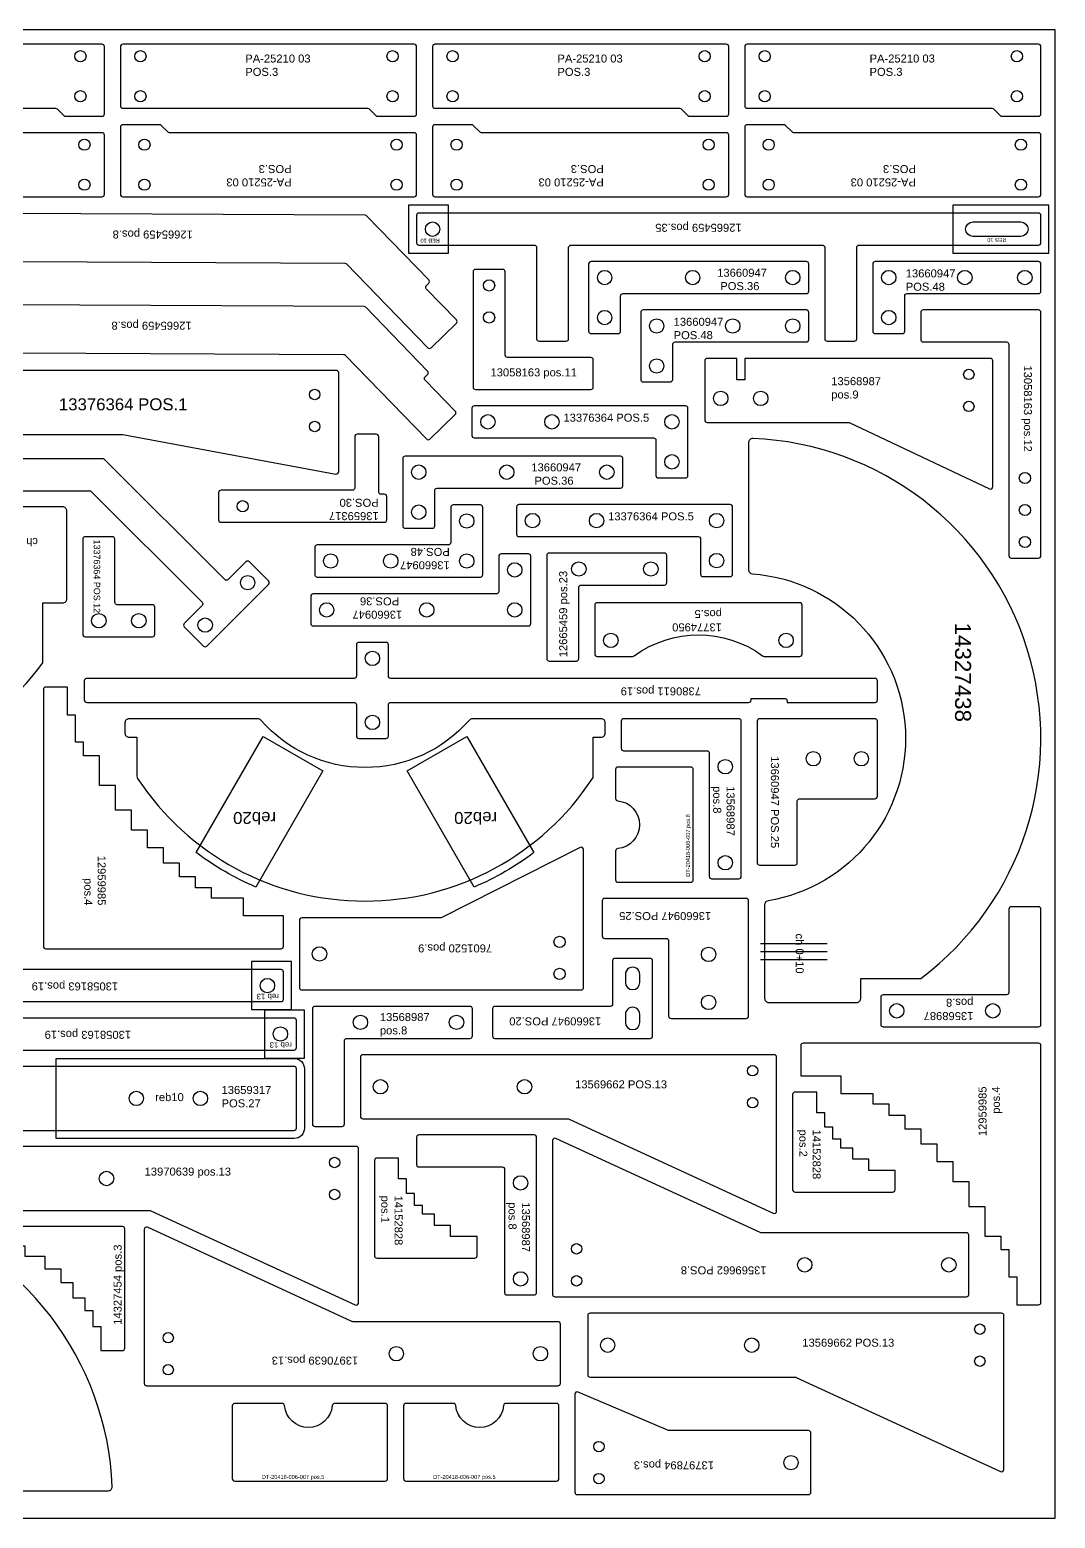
# Model space of a CAD drawing. Header units: millimetres. Extents: x 1223 to 3723, y 86 to 2051.
# Drawn here: x 2442 to 3723, y 191 to 2051 of the extents above; entities that cross this region are included whole.
import ezdxf

# ---------------------------------------------------------------- set-up
doc = ezdxf.new("R2010")
doc.units = ezdxf.units.MM
for name, color, linetype in [('12665459', 7, 'Continuous'), ('13058163', 7, 'Continuous'), ('13376364v01', 7, 'Continuous'), ('13568987v0', 7, 'Continuous'), ('13569662v0', 7, 'Continuous'), ('13660947v0', 7, 'Continuous'), ('13774950', 7, 'Continuous'), ('13797894v0', 7, 'Continuous'), ('13970639v0', 7, 'Continuous'), ('14152064v0', 7, 'Continuous'), ('14152828', 7, 'Continuous'), ('14327438', 7, 'Continuous'), ('7380611', 7, 'Continuous'), ('7601520', 7, 'Continuous'), ('Chanfro', 1, 'Continuous'), ('Des.', 7, 'Continuous'), ('Rebaixo', 6, 'Continuous'), ('sheet', 24, 'Continuous'), ('Texto', 3, 'Continuous')]:
    doc.layers.add(name, color=color, linetype=linetype)
doc.styles.get("Standard").update_dxf_attribs({"font": 'arial.ttf'})

msp = doc.modelspace()

# ---------------------------------------------------------------- linework, layer by layer
at = {"color": 1}
for points in [[(2531.9, 2032.7), (2167.9, 2032.7, 0.414214), (2164.9, 2029.7), (2164.9, 1955.7, 0.414214), (2167.9, 1952.7), (2473.6, 1952.7, -0.198912), (2475.7, 1951.9), (2484, 1943.6, 0.198912), (2486.1, 1942.7), (2531.9, 1942.7, 0.414214), (2534.9, 1945.7), (2534.9, 2029.7, 0.414214)], [(2921.9, 2032.7), (2557.9, 2032.7, 0.414214), (2554.9, 2029.7), (2554.9, 1955.7, 0.414214), (2557.9, 1952.7), (2863.6, 1952.7, -0.198912), (2865.7, 1951.9), (2874, 1943.6, 0.198912), (2876.1, 1942.7), (2921.9, 1942.7, 0.414214), (2924.9, 1945.7), (2924.9, 2029.7, 0.414214)], [(3311.9, 2032.7), (2947.9, 2032.7, 0.414214), (2944.9, 2029.7), (2944.9, 1955.7, 0.414214), (2947.9, 1952.7), (3253.6, 1952.7, -0.198912), (3255.7, 1951.9), (3264, 1943.6, 0.198912), (3266.1, 1942.7), (3311.9, 1942.7, 0.414214), (3314.9, 1945.7), (3314.9, 2029.7, 0.414214)], [(3701.9, 2032.7), (3337.9, 2032.7, 0.414214), (3334.9, 2029.7), (3334.9, 1955.7, 0.414214), (3337.9, 1952.7), (3643.6, 1952.7, -0.198912), (3645.7, 1951.9), (3654, 1943.6, 0.198912), (3656.1, 1942.7), (3701.9, 1942.7, 0.414214), (3704.9, 1945.7), (3704.9, 2029.7, 0.414214)], [(2167.9, 1842.1), (2531.9, 1842.1, 0.414214), (2534.9, 1845.1), (2534.9, 1919.1, 0.414214), (2531.9, 1922.1), (2226.1, 1922.1, -0.198912), (2224, 1923), (2215.7, 1931.2, 0.198912), (2213.6, 1932.1), (2167.9, 1932.1, 0.414214), (2164.9, 1929.1), (2164.9, 1845.1, 0.414214)], [(2557.9, 1842.1), (2921.9, 1842.1, 0.414214), (2924.9, 1845.1), (2924.9, 1919.1, 0.414214), (2921.9, 1922.1), (2616.1, 1922.1, -0.198912), (2614, 1923), (2605.7, 1931.2, 0.198912), (2603.6, 1932.1), (2557.9, 1932.1, 0.414214), (2554.9, 1929.1), (2554.9, 1845.1, 0.414214)], [(2947.9, 1842.1), (3311.9, 1842.1, 0.414214), (3314.9, 1845.1), (3314.9, 1919.1, 0.414214), (3311.9, 1922.1), (3006.1, 1922.1, -0.198912), (3004, 1923), (2995.7, 1931.2, 0.198912), (2993.6, 1932.1), (2947.9, 1932.1, 0.414214), (2944.9, 1929.1), (2944.9, 1845.1, 0.414214)], [(3337.9, 1842.1), (3701.9, 1842.1, 0.414214), (3704.9, 1845.1), (3704.9, 1919.1, 0.414214), (3701.9, 1922.1), (3396.1, 1922.1, -0.198912), (3394, 1923), (3385.7, 1931.2, 0.198912), (3383.6, 1932.1), (3337.9, 1932.1, 0.414214), (3334.9, 1929.1), (3334.9, 1845.1, 0.414214)], [(2874.6, 1545.3), (2850.6, 1545.3, 0.414214), (2847.6, 1542.3), (2847.6, 1478.3, -0.414214), (2844.6, 1475.3), (2680.6, 1475.3, 0.414214), (2677.6, 1472.3), (2677.6, 1438.3, 0.414214), (2680.6, 1435.3), (2884.6, 1435.3, 0.414214), (2887.6, 1438.3), (2887.6, 1467.3, 0.414214), (2884.6, 1470.3), (2880.6, 1470.3, -0.414214), (2877.6, 1473.3), (2877.6, 1542.3, 0.414214)], [(3359.1, 1267.7), (3403.6, 1267.7, 0.414214), (3406.6, 1270.7), (3406.6, 1331.7, 0.414214), (3403.6, 1334.7), (3150.6, 1334.7, 0.414214), (3147.6, 1331.7), (3147.6, 1270.7, 0.414214), (3150.6, 1267.7), (3195.1, 1267.7, 0.16041), (3196.9, 1268.3, -0.329293), (3357.3, 1268.3, 0.16041)]]:
    msp.add_lwpolyline(points, format="xyb", close=True, dxfattribs=at)
msp.add_lwpolyline([(2340.6, 1474.7), (2516.4, 1474.7, -0.198912), (2518.5, 1473.9), (2656.9, 1335.4, -0.414214), (2656.9, 1331.2), (2634.7, 1308.9, 0.414214), (2634.7, 1304.7), (2658.7, 1280.6, 0.414214), (2662.9, 1280.6), (2740, 1357.7, 0.414214), (2740, 1362), (2716, 1386, 0.414214), (2711.7, 1386), (2689.5, 1363.7, -0.414214), (2685.2, 1363.7), (2535.1, 1513.9, 0.198912), (2533, 1514.7), (2340.6, 1514.7, -0.414214)], format="xyb", dxfattribs=at)
at = {"color": 6}
msp.add_lwpolyline([(2357.8, 675.3), (2771.8, 675.3, 0.414214), (2774.8, 678.3), (2774.8, 752.3, 0.414214), (2771.8, 755.3), (2357.8, 755.3, 0.414214), (2354.8, 752.3), (2354.8, 678.3, 0.414214)], format="xyb", close=True, dxfattribs=at)
at = {"color": 1}
for centre, radius in [((2504.9, 2017.7), 7), ((2579.9, 2017.7), 7), ((2894.9, 2017.7), 7), ((2969.9, 2017.7), 7), ((3284.9, 2017.7), 7), ((3359.9, 2017.7), 7), ((3674.9, 2017.7), 7), ((2504.9, 1967.7), 7), ((2579.9, 1967.7), 7), ((2894.9, 1967.7), 7), ((2969.9, 1967.7), 7), ((3284.9, 1967.7), 7), ((3359.9, 1967.7), 7), ((3674.9, 1967.7), 7), ((2509.9, 1907.1), 7), ((2584.9, 1907.1), 7), ((2899.9, 1907.1), 7), ((2974.9, 1907.1), 7), ((3289.9, 1907.1), 7), ((3364.9, 1907.1), 7), ((3679.9, 1907.1), 7), ((2509.9, 1857.1), 7), ((2584.9, 1857.1), 7), ((2899.9, 1857.1), 7), ((2974.9, 1857.1), 7), ((3289.9, 1857.1), 7), ((3364.9, 1857.1), 7), ((3679.9, 1857.1), 7), ((2707.6, 1455.3), 7), ((2713.9, 1359.8), 9), ((2660.8, 1306.8), 9)]:
    msp.add_circle(centre, radius, dxfattribs=at)
at = {"color": 1, "linetype": 'Continuous', "lineweight": 25}
for centre in [(2574.8, 715.3), (2654.8, 715.3)]:
    msp.add_circle(centre, 9, dxfattribs=at)
at = {"layer": '12665459', "color": 1}
for points in [[(2351.7, 1761.4), (2835.2, 1759, -0.201761), (2837.4, 1758.1), (2938.8, 1653.4, 0.414214), (2943, 1653.3), (2974.6, 1683.9, 0.414214), (2974.7, 1688.2), (2937.1, 1727, -0.414214), (2937.2, 1731.2), (2940.1, 1734, 0.414214), (2940.1, 1738.2), (2862.9, 1817.9, 0.201761), (2860.8, 1818.9), (2327.6, 1821.6, 0.196067)], [(2350.2, 1647.4), (2833.7, 1645, -0.201761), (2835.9, 1644.1), (2937.3, 1539.4, 0.414214), (2941.5, 1539.3), (2973.1, 1569.9, 0.414214), (2973.2, 1574.2), (2935.6, 1612.9, -0.414214), (2935.7, 1617.2), (2938.6, 1620, 0.414214), (2938.6, 1624.2), (2861.4, 1703.9, 0.201761), (2859.3, 1704.8), (2326.1, 1707.6, 0.196067)]]:
    msp.add_lwpolyline(points, format="xyb", dxfattribs=at)
at = {"layer": '12665459', "color": 4}
msp.add_lwpolyline([(2927.9, 1781.6), (3071.9, 1781.6, -0.414214), (3074.9, 1778.6), (3074.9, 1664.6, 0.414214), (3077.9, 1661.6), (3111.9, 1661.6, 0.414214), (3114.9, 1664.6), (3114.9, 1778.6, -0.414214), (3117.9, 1781.6), (3431.9, 1781.6, -0.414214), (3434.9, 1778.6), (3434.9, 1664.6, 0.414214), (3437.9, 1661.6), (3471.9, 1661.6, 0.414214), (3474.9, 1664.6), (3474.9, 1778.6, -0.414214), (3477.9, 1781.6), (3701.9, 1781.6, 0.414214), (3704.9, 1784.6), (3704.9, 1818.6, 0.414214), (3701.9, 1821.6), (2927.9, 1821.6, 0.414214), (2924.9, 1818.6), (2924.9, 1784.6, 0.414214)], format="xyb", close=True, dxfattribs=at)
at = {"layer": '12665459', "color": 1, "linetype": 'Continuous', "lineweight": 25}
msp.add_lwpolyline([(3679.9, 1792.6), (3619.9, 1792.6, -1), (3619.9, 1810.6), (3679.9, 1810.6, -1)], format="xyb", close=True, dxfattribs=at)
at = {"layer": '12665459', "color": 1}
msp.add_lwpolyline([(3090.6, 1261.9), (3124.6, 1261.9, 0.414214), (3127.6, 1264.9), (3127.6, 1353.9, -0.414214), (3130.6, 1356.9), (3234.6, 1356.9, 0.414214), (3237.6, 1359.9), (3237.6, 1393.9, 0.414214), (3234.6, 1396.9), (3090.6, 1396.9, 0.414214), (3087.6, 1393.9), (3087.6, 1264.9, 0.414214)], format="xyb", close=True, dxfattribs=at)
at = {"layer": '12665459', "color": 1, "linetype": 'Continuous', "lineweight": 25}
msp.add_circle((2944.9, 1801.6), 9, dxfattribs=at)
at = {"layer": '12665459', "color": 1}
for centre in [(3127.6, 1376.9), (3217.6, 1376.9)]:
    msp.add_circle(centre, 9, dxfattribs=at)
at = {"layer": '13058163', "color": 1}
for points in [[(3145.6, 1604.2), (3145.6, 1638.2, 0.414214), (3142.6, 1641.2), (3038.6, 1641.2, -0.414214), (3035.6, 1644.2), (3035.6, 1748.2, 0.414214), (3032.6, 1751.2), (2998.6, 1751.2, 0.414214), (2995.6, 1748.2), (2995.6, 1604.2, 0.414214), (2998.6, 1601.2), (3142.6, 1601.2, 0.414214)], [(3554.9, 1697.6), (3554.9, 1663.6, 0.414214), (3557.9, 1660.6), (3661.9, 1660.6, -0.414214), (3664.9, 1657.6), (3664.9, 1393.6, 0.414214), (3667.9, 1390.6), (3701.9, 1390.6, 0.414214), (3704.9, 1393.6), (3704.9, 1697.6, 0.414214), (3701.9, 1700.6), (3557.9, 1700.6, 0.414214)]]:
    msp.add_lwpolyline(points, format="xyb", close=True, dxfattribs=at)
at = {"layer": '13058163', "color": 32}
for points in [[(1840.4, 840.2), (1857.4, 810.8, 0.414214), (1861.5, 809.7), (1906.9, 835.9, -0.131652), (1908.4, 836.3), (2755.6, 836.3, 0.414214), (2758.6, 839.3), (2758.6, 873.3, 0.414214), (2755.6, 876.3), (1897.7, 876.3, 0.131652), (1896.2, 875.9), (1841.5, 844.3, 0.414214)], [(1856.6, 779.7), (1873.6, 750.3, 0.414214), (1877.7, 749.2), (1923.1, 775.4, -0.131653), (1924.6, 775.8), (2771.8, 775.8, 0.414214), (2774.8, 778.8), (2774.8, 812.8, 0.414214), (2771.8, 815.8), (1913.9, 815.8, 0.131653), (1912.4, 815.4), (1857.7, 783.8, 0.414214)]]:
    msp.add_lwpolyline(points, format="xyb", close=True, dxfattribs=at)
at = {"layer": '13058163', "color": 1}
for centre in [(3015.6, 1731.2), (3015.6, 1691.2), (3684.9, 1490.6), (3684.9, 1450.6), (3684.9, 1410.6)]:
    msp.add_circle(centre, 7, dxfattribs=at)
at = {"layer": '13058163', "color": 1, "linetype": 'Continuous', "lineweight": 25}
for centre in [(2738.6, 856.3), (2754.8, 795.8)]:
    msp.add_circle(centre, 9, dxfattribs=at)
at = {"layer": '13376364v01', "color": 1}
for points in [[(2357.6, 1548, 0.414214), (2360.6, 1545), (2557.4, 1545, -0.04581), (2557.9, 1544.9), (2824.1, 1495.6, 0.468921), (2827.6, 1498.6), (2827.6, 1622, 0.414214), (2824.6, 1625), (2360.6, 1625, 0.414214), (2357.6, 1622)], [(3227, 1490.8), (3261, 1490.8, 0.414214), (3264, 1493.8), (3264, 1577.8, 0.414214), (3261, 1580.8), (2997, 1580.8, 0.414214), (2994, 1577.8), (2994, 1543.8, 0.414214), (2997, 1540.8), (3221, 1540.8, -0.414214), (3224, 1537.8), (3224, 1493.8, 0.414214)], [(3282.8, 1367.4), (3316.8, 1367.4, 0.414214), (3319.8, 1370.4), (3319.8, 1454.4, 0.414214), (3316.8, 1457.4), (3052.8, 1457.4, 0.414214), (3049.8, 1454.4), (3049.8, 1420.4, 0.414214), (3052.8, 1417.4), (3276.8, 1417.4, -0.414214), (3279.8, 1414.4), (3279.8, 1370.4, 0.414214)], [(2544.9, 1417.3), (2510.9, 1417.3, 0.414214), (2507.9, 1414.3), (2507.9, 1295.3, 0.414214), (2510.9, 1292.3), (2594.9, 1292.3, 0.414214), (2597.9, 1295.3), (2597.9, 1329.3, 0.414214), (2594.9, 1332.3), (2550.9, 1332.3, -0.414214), (2547.9, 1335.3), (2547.9, 1414.3, 0.414214)]]:
    msp.add_lwpolyline(points, format="xyb", close=True, dxfattribs=at)
for centre, radius in [((2797.6, 1595), 6.5), ((3014, 1560.8), 9), ((3094, 1560.8), 9), ((3244, 1560.8), 9), ((2797.6, 1555), 6.5), ((3244, 1510.8), 9), ((3069.8, 1437.4), 9), ((3149.8, 1437.4), 9), ((3299.8, 1437.4), 9), ((3299.8, 1387.4), 9), ((2527.9, 1312.3), 9), ((2577.9, 1312.3), 9)]:
    msp.add_circle(centre, radius, dxfattribs=at)
at = {"layer": '13568987v0', "color": 1}
for points in [[(3644.9, 1637.1, 0.414214), (3641.9, 1640.1), (3334.9, 1640.1), (3334.9, 1613.1), (3324.9, 1613.1), (3324.9, 1640.1), (3287.9, 1640.1, 0.414214), (3284.9, 1637.1), (3284.9, 1563.1, 0.414214), (3287.9, 1560.1), (3464.2, 1560.1, -0.110744), (3465.5, 1559.8), (3640.6, 1477.1, 0.550196), (3644.9, 1479.8)], [(3180.6, 1186.8), (3180.6, 1152.8, 0.414214), (3183.6, 1149.8), (3287.6, 1149.8, -0.414214), (3290.6, 1146.8), (3290.6, 992.8, 0.414214), (3293.6, 989.8), (3327.6, 989.8, 0.414214), (3330.6, 992.8), (3330.6, 1186.8, 0.414214), (3327.6, 1189.8), (3183.6, 1189.8, 0.414214)], [(3701.9, 954.8), (3667.9, 954.8, 0.414214), (3664.9, 951.8), (3664.9, 847.8, -0.414214), (3661.9, 844.8), (3507.9, 844.8, 0.414214), (3504.9, 841.8), (3504.9, 807.8, 0.414214), (3507.9, 804.8), (3701.9, 804.8, 0.414214), (3704.9, 807.8), (3704.9, 951.8, 0.414214)], [(2797.8, 680.4), (2831.8, 680.4, 0.414214), (2834.8, 683.4), (2834.8, 787.4, -0.414214), (2837.8, 790.4), (2991.8, 790.4, 0.414214), (2994.8, 793.4), (2994.8, 827.4, 0.414214), (2991.8, 830.4), (2797.8, 830.4, 0.414214), (2794.8, 827.4), (2794.8, 683.4, 0.414214)], [(2924.9, 666.8), (2924.9, 632.8, 0.414214), (2927.9, 629.8), (3031.9, 629.8, -0.414214), (3034.9, 626.8), (3034.9, 472.8, 0.414214), (3037.9, 469.8), (3071.9, 469.8, 0.414214), (3074.9, 472.8), (3074.9, 666.8, 0.414214), (3071.9, 669.8), (2927.9, 669.8, 0.414214)]]:
    msp.add_lwpolyline(points, format="xyb", close=True, dxfattribs=at)
for centre, radius in [((3614.9, 1620.1), 6.5), ((3304.9, 1590.1), 9), ((3354.9, 1590.1), 9), ((3614.9, 1580.1), 6.5), ((3310.6, 1129.8), 9), ((3310.6, 1009.8), 9), ((2854.8, 810.4), 9), ((2974.8, 810.4), 9), ((3524.9, 824.8), 9), ((3644.9, 824.8), 9), ((3054.9, 609.8), 9), ((3054.9, 489.8), 9)]:
    msp.add_circle(centre, radius, dxfattribs=at)
at = {"layer": '13569662v0', "color": 1}
for points in [[(2854.8, 692.9, 0.414214), (2857.8, 689.9), (3114.2, 689.9, -0.108525), (3115.4, 689.6), (3370.6, 571.8, 0.547343), (3374.8, 574.5), (3374.8, 766.9, 0.414214), (3371.8, 769.9), (2857.8, 769.9, 0.414214), (2854.8, 766.9)], [(3614.9, 544.4, 0.414214), (3611.9, 547.4), (3355.5, 547.4, -0.108525), (3354.3, 547.7), (3099.1, 665.4, 0.547343), (3094.9, 662.7), (3094.9, 470.4, 0.414214), (3097.9, 467.4), (3611.9, 467.4, 0.414214), (3614.9, 470.4)], [(3138.7, 370, 0.414214), (3141.7, 367), (3398, 367, -0.108525), (3399.3, 366.7), (3654.4, 249, 0.547343), (3658.7, 251.7), (3658.7, 444, 0.414214), (3655.7, 447), (3141.7, 447, 0.414214), (3138.7, 444)]]:
    msp.add_lwpolyline(points, format="xyb", close=True, dxfattribs=at)
for centre, radius in [((3344.8, 749.9), 6.5), ((2879.8, 729.9), 9), ((3059.8, 729.9), 9), ((3344.8, 709.9), 6.5), ((3124.9, 527.4), 6.5), ((3409.9, 507.4), 9), ((3589.9, 507.4), 9), ((3124.9, 487.4), 6.5), ((3628.7, 427), 6.5), ((3163.7, 407), 9), ((3343.7, 407), 9), ((3628.7, 387), 6.5)]:
    msp.add_circle(centre, radius, dxfattribs=at)
at = {"layer": '13660947v0', "color": 1}
for points in [[(3182.9, 1721.1), (3411.9, 1721.1, 0.414214), (3414.9, 1724.1), (3414.9, 1758.1, 0.414214), (3411.9, 1761.1), (3142.9, 1761.1, 0.414214), (3139.9, 1758.1), (3139.9, 1674.1, 0.414214), (3142.9, 1671.1), (3176.9, 1671.1, 0.414214), (3179.9, 1674.1), (3179.9, 1718.1, -0.414214)], [(3494.9, 1758.1), (3494.9, 1674.1, 0.414214), (3497.9, 1671.1), (3531.9, 1671.1, 0.414214), (3534.9, 1674.1), (3534.9, 1718.1, -0.414214), (3537.9, 1721.1), (3701.9, 1721.1, 0.414214), (3704.9, 1724.1), (3704.9, 1758.1, 0.414214), (3701.9, 1761.1), (3497.9, 1761.1, 0.414214)], [(3204.9, 1697.6), (3204.9, 1613.6, 0.414214), (3207.9, 1610.6), (3241.9, 1610.6, 0.414214), (3244.9, 1613.6), (3244.9, 1657.6, -0.414214), (3247.9, 1660.6), (3411.9, 1660.6, 0.414214), (3414.9, 1663.6), (3414.9, 1697.6, 0.414214), (3411.9, 1700.6), (3207.9, 1700.6, 0.414214)], [(2950.6, 1477.9), (3179.6, 1477.9, 0.414214), (3182.6, 1480.9), (3182.6, 1514.9, 0.414214), (3179.6, 1517.9), (2910.6, 1517.9, 0.414214), (2907.6, 1514.9), (2907.6, 1430.9, 0.414214), (2910.6, 1427.9), (2944.6, 1427.9, 0.414214), (2947.6, 1430.9), (2947.6, 1474.9, -0.414214)], [(3007.6, 1369.9), (3007.6, 1453.9, 0.414214), (3004.6, 1456.9), (2970.6, 1456.9, 0.414214), (2967.6, 1453.9), (2967.6, 1409.9, -0.414214), (2964.6, 1406.9), (2800.6, 1406.9, 0.414214), (2797.6, 1403.9), (2797.6, 1369.9, 0.414214), (2800.6, 1366.9), (3004.6, 1366.9, 0.414214)], [(3024.6, 1345.8), (2795.6, 1345.8, 0.414214), (2792.6, 1342.8), (2792.6, 1308.8, 0.414214), (2795.6, 1305.8), (3064.6, 1305.8, 0.414214), (3067.6, 1308.8), (3067.6, 1392.8, 0.414214), (3064.6, 1395.8), (3030.6, 1395.8, 0.414214), (3027.6, 1392.8), (3027.6, 1348.8, -0.414214)], [(3400.6, 1009.8), (3400.6, 1086.8, -0.414214), (3403.6, 1089.8), (3497.6, 1089.8, 0.414214), (3500.6, 1092.8), (3500.6, 1186.8, 0.414214), (3497.6, 1189.8), (3353.6, 1189.8, 0.414214), (3350.6, 1186.8), (3350.6, 1009.8, 0.414214), (3353.6, 1006.8), (3397.6, 1006.8, 0.414214)], [(3159.8, 915.3), (3236.8, 915.3, -0.414214), (3239.8, 912.3), (3239.8, 818.3, 0.414214), (3242.8, 815.3), (3336.8, 815.3, 0.414214), (3339.8, 818.3), (3339.8, 962.3, 0.414214), (3336.8, 965.3), (3159.8, 965.3, 0.414214), (3156.8, 962.3), (3156.8, 918.3, 0.414214)], [(3216.8, 890.3), (3172.8, 890.3, 0.414214), (3169.8, 887.3), (3169.8, 833.3, -0.414214), (3166.8, 830.3), (3022.8, 830.3, 0.414214), (3019.8, 827.3), (3019.8, 793.3, 0.414214), (3022.8, 790.3), (3216.8, 790.3, 0.414214), (3219.8, 793.3), (3219.8, 887.3, 0.414214)], [(3185.8, 860.3, 0.999956), (3203.8, 860.3), (3203.8, 870.3, 1.00007), (3185.8, 870.3)], [(3185.8, 810.3, 0.999956), (3203.8, 810.3), (3203.8, 820.3, 1.00007), (3185.8, 820.3)]]:
    msp.add_lwpolyline(points, format="xyb", close=True, dxfattribs=at)
for centre in [(3159.9, 1741.1), (3269.9, 1741.1), (3394.9, 1741.1), (3514.9, 1741.1), (3609.9, 1741.1), (3684.9, 1741.1), (3159.9, 1691.1), (3514.9, 1691.1), (3224.9, 1680.6), (3319.9, 1680.6), (3394.9, 1680.6), (3224.9, 1630.6), (2927.6, 1497.9), (3037.6, 1497.9), (3162.6, 1497.9), (2927.6, 1447.9), (2987.6, 1436.9), (2817.6, 1386.9), (2892.6, 1386.9), (2987.6, 1386.9), (3047.6, 1375.8), (2812.6, 1325.8), (2937.6, 1325.8), (3047.6, 1325.8), (3420.6, 1139.8), (3480.6, 1139.8), (3289.8, 895.3), (3289.8, 835.3)]:
    msp.add_circle(centre, 9, dxfattribs=at)
at = {"layer": '13774950', "color": 1}
for centre in [(3167.6, 1287.7), (3386.6, 1287.7)]:
    msp.add_circle(centre, 9, dxfattribs=at)
at = {"layer": '13797894v0', "color": 1}
msp.add_lwpolyline([(3417.7, 297.2, 0.414214), (3414.7, 300.2), (3240.9, 300.2, -0.100921), (3239.7, 300.5), (3126.9, 348.4, 0.537608), (3122.7, 345.7), (3122.7, 223.2, 0.414214), (3125.7, 220.2), (3414.7, 220.2, 0.414214), (3417.7, 223.2)], format="xyb", close=True, dxfattribs=at)
for centre, radius in [((3152.7, 280.2), 6.5), ((3392.7, 260.2), 9), ((3152.7, 240.2), 6.5)]:
    msp.add_circle(centre, radius, dxfattribs=at)
at = {"layer": '13970639v0', "color": 1}
for points in [[(2332.5, 578.3, 0.414214), (2335.5, 575.3), (2591.8, 575.3, -0.108525), (2593.1, 575), (2848.2, 457.2, 0.547343), (2852.5, 460), (2852.5, 652.3, 0.414214), (2849.5, 655.3), (2335.5, 655.3, 0.414214), (2332.5, 652.3)], [(3104.6, 433.3, 0.414214), (3101.6, 436.3), (2845.3, 436.3, -0.108525), (2844, 436.6), (2588.9, 554.3, 0.547343), (2584.6, 551.6), (2584.6, 359.3, 0.414214), (2587.6, 356.3), (3101.6, 356.3, 0.414214), (3104.6, 359.3)]]:
    msp.add_lwpolyline(points, format="xyb", close=True, dxfattribs=at)
for centre, radius in [((2822.5, 635.3), 6.5), ((2537.5, 615.3), 9), ((2822.5, 595.3), 6.5), ((2614.6, 416.3), 6.5), ((2899.6, 396.3), 9), ((3079.6, 396.3), 9), ((2614.6, 376.3), 6.5)]:
    msp.add_circle(centre, radius, dxfattribs=at)
at = {"layer": '14152064v0', "color": 6}
msp.add_lwpolyline([(3145.6, 1117.9), (3145.6, 1166.8), (3155.6, 1166.8, 0.414214), (3160.6, 1171.8), (3160.6, 1184.8, 0.414214), (3155.6, 1189.8), (2994.7, 1189.8, 0.216689), (2990.9, 1188.1, -0.45473), (2730.2, 1188.1, 0.216689), (2726.4, 1189.8), (2565.6, 1189.8, 0.414214), (2560.6, 1184.8), (2560.6, 1171.8, 0.414214), (2565.6, 1166.8), (2575.6, 1166.8), (2575.6, 1117.9, 0.146324), (2576.4, 1115.2, 0.539587), (3144.7, 1115.2, 0.146324)], format="xyb", close=True, dxfattribs=at)
at = {"layer": '14152828', "color": 1}
for points in [[(3424.8, 723.3), (3397.8, 723.3, 0.414214), (3394.8, 720.3), (3394.8, 601.3, 0.414214), (3397.8, 598.3), (3519.8, 598.3, 0.414214), (3522.8, 601.3), (3522.8, 625.3), (3489.8, 625.3), (3489.8, 639.3), (3469.8, 639.3), (3469.8, 653.3), (3454.8, 653.3), (3454.8, 664.3), (3444.8, 664.3), (3444.8, 679.3), (3434.8, 679.3), (3434.8, 697.3), (3424.8, 697.3)], [(2902.5, 640.7), (2875.5, 640.7, 0.414214), (2872.5, 637.7), (2872.5, 518.7, 0.414214), (2875.5, 515.7), (2997.5, 515.7, 0.414214), (3000.5, 518.7), (3000.5, 542.7), (2967.5, 542.7), (2967.5, 556.7), (2947.5, 556.7), (2947.5, 570.7), (2932.5, 570.7), (2932.5, 581.7), (2922.5, 581.7), (2922.5, 596.7), (2912.5, 596.7), (2912.5, 614.7), (2902.5, 614.7)]]:
    msp.add_lwpolyline(points, format="xyb", close=True, dxfattribs=at)
at = {"layer": '14327438', "color": 1}
for points in [[(3554.8, 865.3, 0.705466), (3345, 1540, 0.426141), (3339.8, 1535), (3339.8, 1375.8, 0.393524), (3344.5, 1370.8, -0.887648), (3364, 962.2, 0.366204), (3359.8, 957.2), (3359.8, 840.3, 0.414214), (3364.8, 835.3), (3474.8, 835.3, 0.414214), (3479.8, 840.3), (3479.8, 865.3)], [(2487.9, 1449.5, 0.414214), (2482.9, 1454.5), (2366, 1454.5, 0.366204), (2361, 1450.4, -0.845841), (1954.7, 1450.4, 0.366204), (1949.8, 1454.5), (1832.9, 1454.5, 0.414214), (1827.9, 1449.5), (1827.9, 1339.5, 0.414214), (1832.9, 1334.5), (1857.9, 1334.5), (1857.9, 1259.5, 0.5), (2457.9, 1259.5), (2457.9, 1334.5), (2482.9, 1334.5, 0.414214), (2487.9, 1339.5)], [(1870, 365.1), (1845, 365.1, 0.414214), (1840, 360.1), (1840, 250.1, 0.414214), (1845, 245.1), (1961.9, 245.1, 0.366204), (1966.9, 249.2, -0.887648), (2375.5, 229.7, 0.393524), (2380.5, 225.1), (2539.7, 225.1, 0.426141), (2544.7, 230.3, 0.705466), (1870, 440.1)]]:
    msp.add_lwpolyline(points, format="xyb", close=True, dxfattribs=at)
at = {"layer": '7380611', "color": 1}
msp.add_lwpolyline([(2509.8, 1237.2), (2509.8, 1213.2, 0.414214), (2512.8, 1210.2), (2846.8, 1210.2, -0.414214), (2849.8, 1207.2), (2849.8, 1168.2, 0.414214), (2852.8, 1165.2), (2886.8, 1165.2, 0.414214), (2889.8, 1168.2), (2889.8, 1207.2, -0.414214), (2892.8, 1210.2), (3339.8, 1210.2, 0.414214), (3342.8, 1213.2), (3342.8, 1215.2), (3384.8, 1215.2, -0.414214), (3387.8, 1212.2), (3387.8, 1210.2), (3497.8, 1210.2, 0.414214), (3500.8, 1213.2), (3500.8, 1237.2, 0.414214), (3497.8, 1240.2), (2892.8, 1240.2, -0.414214), (2889.8, 1243.2), (2889.8, 1282.2, 0.414214), (2886.8, 1285.2), (2852.8, 1285.2, 0.414214), (2849.8, 1282.2), (2849.8, 1243.2, -0.414214), (2846.8, 1240.2), (2512.8, 1240.2, 0.414214)], format="xyb", close=True, dxfattribs=at)
for centre in [(2869.8, 1265.2), (2869.8, 1185.2)]:
    msp.add_circle(centre, 9, dxfattribs=at)
at = {"layer": '7601520', "color": 1}
msp.add_lwpolyline([(3133.6, 1026.3, 0.544092), (3129.4, 1029), (2955.6, 940.9), (2781.6, 940.9, 0.414214), (2778.6, 937.9), (2778.6, 853.9, 0.414214), (2781.6, 850.9), (3130.6, 850.9, 0.414214), (3133.6, 853.9)], format="xyb", close=True, dxfattribs=at)
for centre, radius in [((3103.6, 910.9), 7), ((2803.6, 895.9), 9), ((3103.6, 870.9), 7)]:
    msp.add_circle(centre, radius, dxfattribs=at)
at = {"layer": 'Chanfro', "color": 1}
for p, q in [((3437.8, 908.4), (3354.8, 908.4)), ((3437.8, 898.4), (3354.8, 898.4)), ((3437.8, 888.4), (3354.8, 888.4))]:
    msp.add_line(p, q, dxfattribs=at)
at = {"layer": 'Des.', "color": 1}
for points in [[(2488.6, 1229.4), (2461.6, 1229.4, 0.414214), (2458.6, 1226.4), (2458.6, 905.4, 0.414214), (2461.6, 902.4), (2755.6, 902.4, 0.414214), (2758.6, 905.4), (2758.6, 943.4), (2708.6, 943.4), (2708.6, 965.4), (2668.6, 965.4), (2668.6, 978.4), (2648.6, 978.4), (2648.6, 992.4), (2628.6, 992.4), (2628.6, 1009.4), (2608.6, 1009.4), (2608.6, 1028.4), (2588.6, 1028.4), (2588.6, 1050.4), (2568.6, 1050.4), (2568.6, 1075.4), (2548.6, 1075.4), (2548.6, 1106.4), (2528.6, 1106.4), (2528.6, 1143.4), (2508.6, 1143.4), (2508.6, 1160.4), (2498.6, 1160.4), (2498.6, 1194.4), (2488.6, 1194.4)], [(3176.6, 1129.4, 0.414214), (3173.6, 1126.4), (3173.6, 1090.2, 0.387795), (3176.3, 1087.2, -0.912871), (3176.3, 1027.5, 0.387795), (3173.6, 1024.5), (3173.6, 988.4, 0.414214), (3176.6, 985.4), (3267.6, 985.4, 0.414214), (3270.6, 988.4), (3270.6, 1126.4, 0.414214), (3267.6, 1129.4)], [(3674.9, 457.4), (3701.9, 457.4, 0.414214), (3704.9, 460.4), (3704.9, 781.4, 0.414214), (3701.9, 784.4), (3407.9, 784.4, 0.414214), (3404.9, 781.4), (3404.9, 743.4), (3454.9, 743.4), (3454.9, 721.4), (3494.9, 721.4), (3494.9, 708.4), (3514.9, 708.4), (3514.9, 694.4), (3534.9, 694.4), (3534.9, 677.4), (3554.9, 677.4), (3554.9, 658.4), (3574.9, 658.4), (3574.9, 636.4), (3594.9, 636.4), (3594.9, 611.4), (3614.9, 611.4), (3614.9, 580.4), (3634.9, 580.4), (3634.9, 543.4), (3654.9, 543.4), (3654.9, 526.4), (3664.9, 526.4), (3664.9, 492.4), (3674.9, 492.4)], [(2557.4, 400.2, 0.414214), (2560.4, 403.2), (2560.4, 552.2, 0.414214), (2557.4, 555.2), (2413.4, 555.2, 0.414214), (2410.4, 552.2), (2410.4, 531.2), (2435.4, 531.2), (2435.4, 518.2), (2460.4, 518.2), (2460.4, 502.2), (2480.4, 502.2), (2480.4, 485.2), (2495.4, 485.2), (2495.4, 466.2), (2510.4, 466.2), (2510.4, 450.2), (2520.4, 450.2), (2520.4, 430.2), (2530.4, 430.2), (2530.4, 400.2)], [(2822.6, 334.2, 0.387795), (2819.6, 331.4, -0.912871), (2759.9, 331.4, 0.387795), (2756.9, 334.2), (2697.7, 334.2, 0.414214), (2694.7, 331.2), (2694.7, 240.2, 0.414214), (2697.7, 237.2), (2885.7, 237.2, 0.414214), (2888.7, 240.2), (2888.7, 331.2, 0.414214), (2885.7, 334.2)], [(3036.6, 334.2, 0.387795), (3033.6, 331.4, -0.912871), (2973.9, 331.4, 0.387795), (2970.9, 334.2), (2911.7, 334.2, 0.414214), (2908.7, 331.2), (2908.7, 240.2, 0.414214), (2911.7, 237.2), (3099.7, 237.2, 0.414214), (3102.7, 240.2), (3102.7, 331.2, 0.414214), (3099.7, 334.2)]]:
    msp.add_lwpolyline(points, format="xyb", close=True, dxfattribs=at)
at = {"layer": 'Rebaixo', "color": 1, "linetype": 'Continuous', "lineweight": 25}
for points in [[(2964.9, 1771.6), (2964.9, 1831.6), (2914.9, 1831.6), (2914.9, 1771.6)], [(3594.9, 1771.6), (3714.9, 1771.6), (3714.9, 1831.6), (3594.9, 1831.6)]]:
    msp.add_lwpolyline(points, close=True, dxfattribs=at)
at = {"layer": 'Rebaixo', "color": 6}
for points in [[(2733.3, 1167.5), (2807.8, 1124.5), (2724.1, 979.5, -0.061662), (2649.7, 1022.5)], [(2987.8, 1167.5), (3071.5, 1022.5, -0.061662), (2997, 979.5), (2913.3, 1124.5)]]:
    msp.add_lwpolyline(points, format="xyb", close=True, dxfattribs=at)
at = {"layer": 'Rebaixo', "color": 1}
for points in [[(2718.6, 826.3), (2768.6, 826.3), (2768.6, 886.3), (2718.6, 886.3)], [(2734.8, 765.8), (2784.8, 765.8), (2784.8, 825.8), (2734.8, 825.8)]]:
    msp.add_lwpolyline(points, close=True, dxfattribs=at)
at = {"layer": 'Rebaixo', "color": 1, "linetype": 'Continuous', "lineweight": 25}
msp.add_lwpolyline([(2474.8, 765.3), (2771.8, 765.3, -0.414214), (2784.8, 752.3), (2784.8, 678.3, -0.414214), (2771.8, 665.3), (2474.8, 665.3)], format="xyb", close=True, dxfattribs=at)
at = {"layer": 'sheet', "color": 7}
msp.add_lwpolyline([(1222.9, 190.7), (3722.9, 190.7), (3722.9, 2050.7), (1222.9, 2050.7)], close=True, dxfattribs=at)

# ---------------------------------------------------------------- texts
at = {"layer": 'Chanfro', "color": 1, "char_height": 10, "width": 61.023}
for insert, attachment_point, rotation in [((2401.8, 1405.7), 3, 180), ((3408.6, 921.4), 1, 270)]:
    msp.add_mtext('ch 0+10', dxfattribs=dict(at, insert=insert, attachment_point=attachment_point, rotation=rotation))
at = {"layer": 'Rebaixo', "color": 1, "attachment_point": 1, "rotation": 180}
for s, width, insert, char_height in [('REB 10', 28.827, (2953.9, 1784.6), 5), ('REB 10', 28.827, (3662.1, 1785.5), 5), ('reb 13', 101.867, (2752.8, 839.1), 7), ('reb 13', 101.867, (2769, 778.6), 7)]:
    msp.add_mtext_dynamic_manual_height_columns(s, width=width, gutter_width=12.5, heights=[0], dxfattribs=dict(at, insert=insert, char_height=char_height))
at = {"layer": 'Rebaixo', "color": 6, "char_height": 15, "rotation": 180}
for insert, attachment_point in [((2749.3, 1073.5), 7), ((2971.9, 1073.5), 9)]:
    msp.add_mtext_dynamic_manual_height_columns('reb20', width=60.85, gutter_width=12.5, heights=[15.3], dxfattribs=dict(at, insert=insert, attachment_point=attachment_point))
at = {"layer": 'Rebaixo', "color": 1, "insert": (2598.3, 722), "char_height": 10, "attachment_point": 1}
msp.add_mtext_dynamic_manual_height_columns('reb10', width=44.144, gutter_width=12.5, heights=[0], dxfattribs=at)
at = {"layer": 'Texto', "color": 1, "attachment_point": 1}
for s, insert, char_height, width in [('PA-25210 03 POS.3', (2710.9, 2019.8), 10, 93.785), ('PA-25210 03 POS.3', (3100.9, 2019.8), 10, 93.785), ('PA-25210 03 POS.3', (3490.9, 2019.8), 10, 93.785), ('13660947\\P POS.36', (3300.5, 1752.1), 10, 116.776), ('13660947 \\PPOS.48', (3536.1, 1751.3), 10, 116.776), ('13660947 \\PPOS.48', (3246.1, 1690.8), 10, 116.776), ('13058163 pos.11', (3017.3, 1627.6), 10, 135.9), ('13568987\\Ppos.9', (3443, 1616.6), 10, 98.541), ('13376364 POS.1', (2478, 1590.2), 15, 165.283), ('13376364 POS.5', (3108.4, 1571), 10, 165.283), ('13660947\\P POS.36', (3068.3, 1508.9), 10, 116.776), ('13376364 POS.5', (3164.2, 1447.7), 10, 165.283), ('13568987\\Ppos.8', (2879.1, 822), 10, 98.541), ('{\\W0.882641; }13569662 POS.13', (3119.5, 737.9), 10, 119.655), ('{\\W2.453708; }13970639 pos.13', (2575.6, 628.9), 10, 124.873), ('{\\W0.882641; }13569662 POS.13', (3403.4, 415.1), 10, 119.655), ('\\pt70;DT-20418-006-007 pos.5', (2731.6, 244.9), 5, 136.992), ('\\pt70;DT-20418-006-007 pos.5', (2945.6, 244.9), 5, 136.992)]:
    msp.add_mtext(s, dxfattribs=dict(at, insert=insert, char_height=char_height, width=width))
at = {"layer": 'Texto', "color": 1}
for s, insert, char_height, width, attachment_point, rotation in [('PA-25210 03 POS.3', (2768.8, 1855), 10, 93.785, 1, 180), ('PA-25210 03 POS.3', (3158.8, 1855), 10, 93.785, 1, 180), ('PA-25210 03 POS.3', (3548.8, 1855), 10, 93.785, 1, 180), ('12665459 pos.8', (2645.4, 1789.9), 10, 154.772, 1, 180), ('12665459 pos.8', (2643.9, 1675.9), 10, 154.772, 1, 180), ('13058163 pos.12', (3693.7, 1631.3), 10, 120.111, 1, 270), ('13659317\\PPOS.30', (2877.6, 1438), 10, 171.219, 1, 180), ('13376364 POS.12', (2529.6, 1413.7), 8, 165.283, 1, 270), ('13660947 \\PPOS.48', (2966.4, 1376.6), 10, 116.776, 1, 180), ('12665459 pos.23', (3103.1, 1266.6), 10, 154.772, 1, 90), ('13660947\\P POS.36', (2907, 1314.8), 10, 116.776, 1, 180), ('13774950\\Ppos.5', (3306.4, 1299), 10, 54.906, 1, 180), ('14327438', (3617.7, 1310), 20, 314.113, 1, 270), ('7380611 pos.19', (3280.2, 1219), 10, 126.629, 1, 180), ('13660947 POS.25', (3377.6, 1143), 10, 116.776, 1, 270), ('13568987\\Ppos.8', (3322.2, 1105.6), 10, 98.541, 1, 270), ('DT-20418-006-007 pos.8', (3261.4, 992.4), 5, 136.992, 1, 90), ('12959985 pos.4', (2536.5, 956.5), 10, 12.244, 3, 270), ('13660947 POS.25', (3293, 938.2), 10, 116.776, 1, 180), ('7601520 pos.9', (3019.3, 897.8), 10, 118.423, 1, 180), ('13568987\\Ppos.8', (3620.6, 813.2), 10, 98.541, 1, 180), ('13660947 POS.20', (3155.7, 806.6), 10, 116.776, 1, 180), ('12959985 pos.4', (3627, 730.3), 10, 12.244, 3, 90), ('14152828 pos.2', (3429.8, 676.5), 10, 32.338, 1, 270), ('14152828 pos.1', (2907.5, 593.9), 10, 32.338, 1, 270), ('13568987\\Ppos.8', (3066.5, 585.5), 10, 98.541, 1, 270), ('14327454 pos.3', (2546.4, 432.5), 10, 123.73, 1, 90), ('{\\W1.880884; }13569662 POS.8', (3369.5, 495.5), 10, 119.655, 1, 180), ('{\\W2.453708; }13970639 pos.13', (2861.5, 382.7), 10, 124.873, 1, 180), ('{\\W2.087768; }13797894 pos.3', (3304.6, 251.8), 10, 114.262, 1, 180)]:
    msp.add_mtext(s, dxfattribs=dict(at, insert=insert, char_height=char_height, width=width, attachment_point=attachment_point, rotation=rotation))
at = {"layer": 'Texto', "color": 4, "insert": (3331.1, 1798.3), "char_height": 10, "width": 154.772, "attachment_point": 1, "rotation": 180}
msp.add_mtext('12665459 pos.35', dxfattribs=at)
at = {"layer": 'Texto', "color": 32, "char_height": 10, "width": 113.796, "attachment_point": 1, "rotation": 180}
for insert in [(2552, 850.3), (2568.2, 789.8)]:
    msp.add_mtext('13058163 pos.19', dxfattribs=dict(at, insert=insert))
at = {"layer": 'Texto', "color": 1, "char_height": 10, "attachment_point": 1, "rotation": 180}
for insert in [(2552, 850.3), (2568.2, 789.8)]:
    msp.add_mtext_dynamic_manual_height_columns('13058163 pos.19', width=113.796, gutter_width=12.5, heights=[0], dxfattribs=dict(at, insert=insert))
at = {"layer": 'Texto', "color": 1, "insert": (2681.3, 730.9), "char_height": 10, "attachment_point": 1}
msp.add_mtext_dynamic_manual_height_columns('13659317\\PPOS.27', width=171.219, gutter_width=12.5, heights=[0], dxfattribs=at)

doc.saveas('drawing.dxf')
